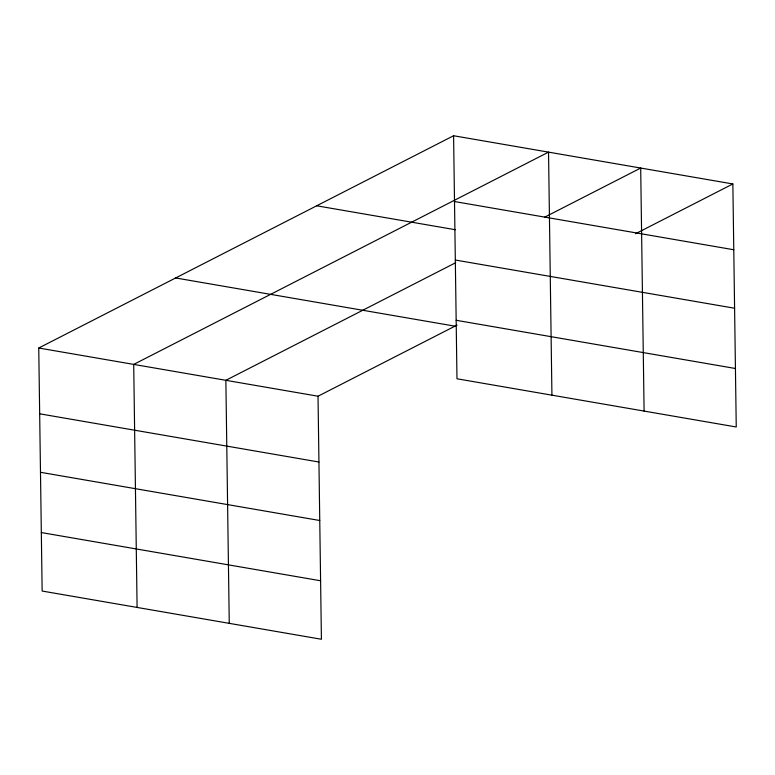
<?xml version="1.0" encoding="UTF-8"?>
<svg xmlns="http://www.w3.org/2000/svg" width="775" height="775" viewBox="0 0 775 775"><rect width="100%" height="100%" fill="white"/><g stroke="black" fill="none" stroke-linecap="round" stroke-linejoin="round"><path stroke-width="1.16" d="M457.056 325.083L318.021 396.219L321.412 639.259L42.141 591.044L38.75 348.014L453.588 135.741L732.859 183.956L736.25 426.986L456.979 378.781L453.588 135.741M455.719 262.696L225.864 380.312L229.255 623.352M544.438 217.3L640.692 168.039L644.093 411.079M635.529 233.75L732.859 183.956M454.499 201.539L733.78 249.753M316.684 205.792L455.361 229.729M455.322 260.032L734.593 308.237M456.165 320.288L735.436 368.503M175.644 277.963L454.915 326.168M38.75 348.014L318.021 396.219M39.67 413.811L318.942 462.016M40.484 472.295L319.755 520.509M41.327 532.561L320.598 580.766M551.926 395.173L548.535 152.132L133.707 364.405L137.097 607.435"/></g></svg>
